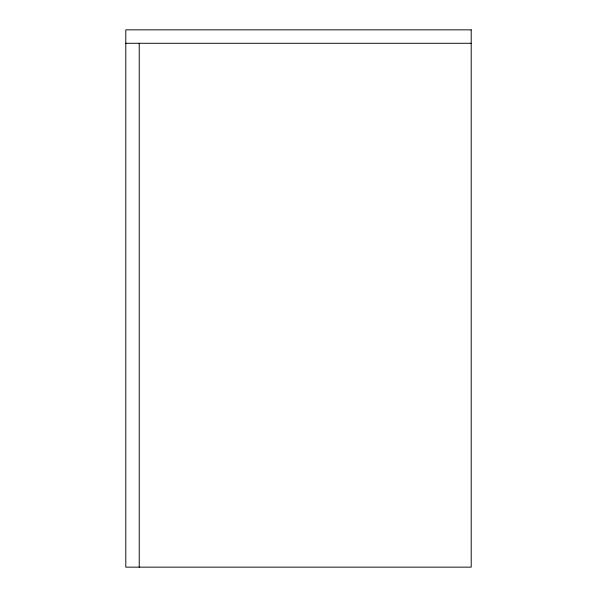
<?xml version="1.0" encoding="UTF-8"?>
<svg xmlns="http://www.w3.org/2000/svg" width="597" height="597" viewBox="0 0 597 597"><rect width="100%" height="100%" fill="white"/><g stroke="black" fill="none" stroke-linecap="round" stroke-linejoin="round"><path stroke-width="0.9" d="M125.795 43.282L471.205 43.282M139.228 43.282L139.228 567.15M471.205 29.85L125.795 29.85L125.795 567.15L471.205 567.15L471.205 29.85"/></g></svg>
